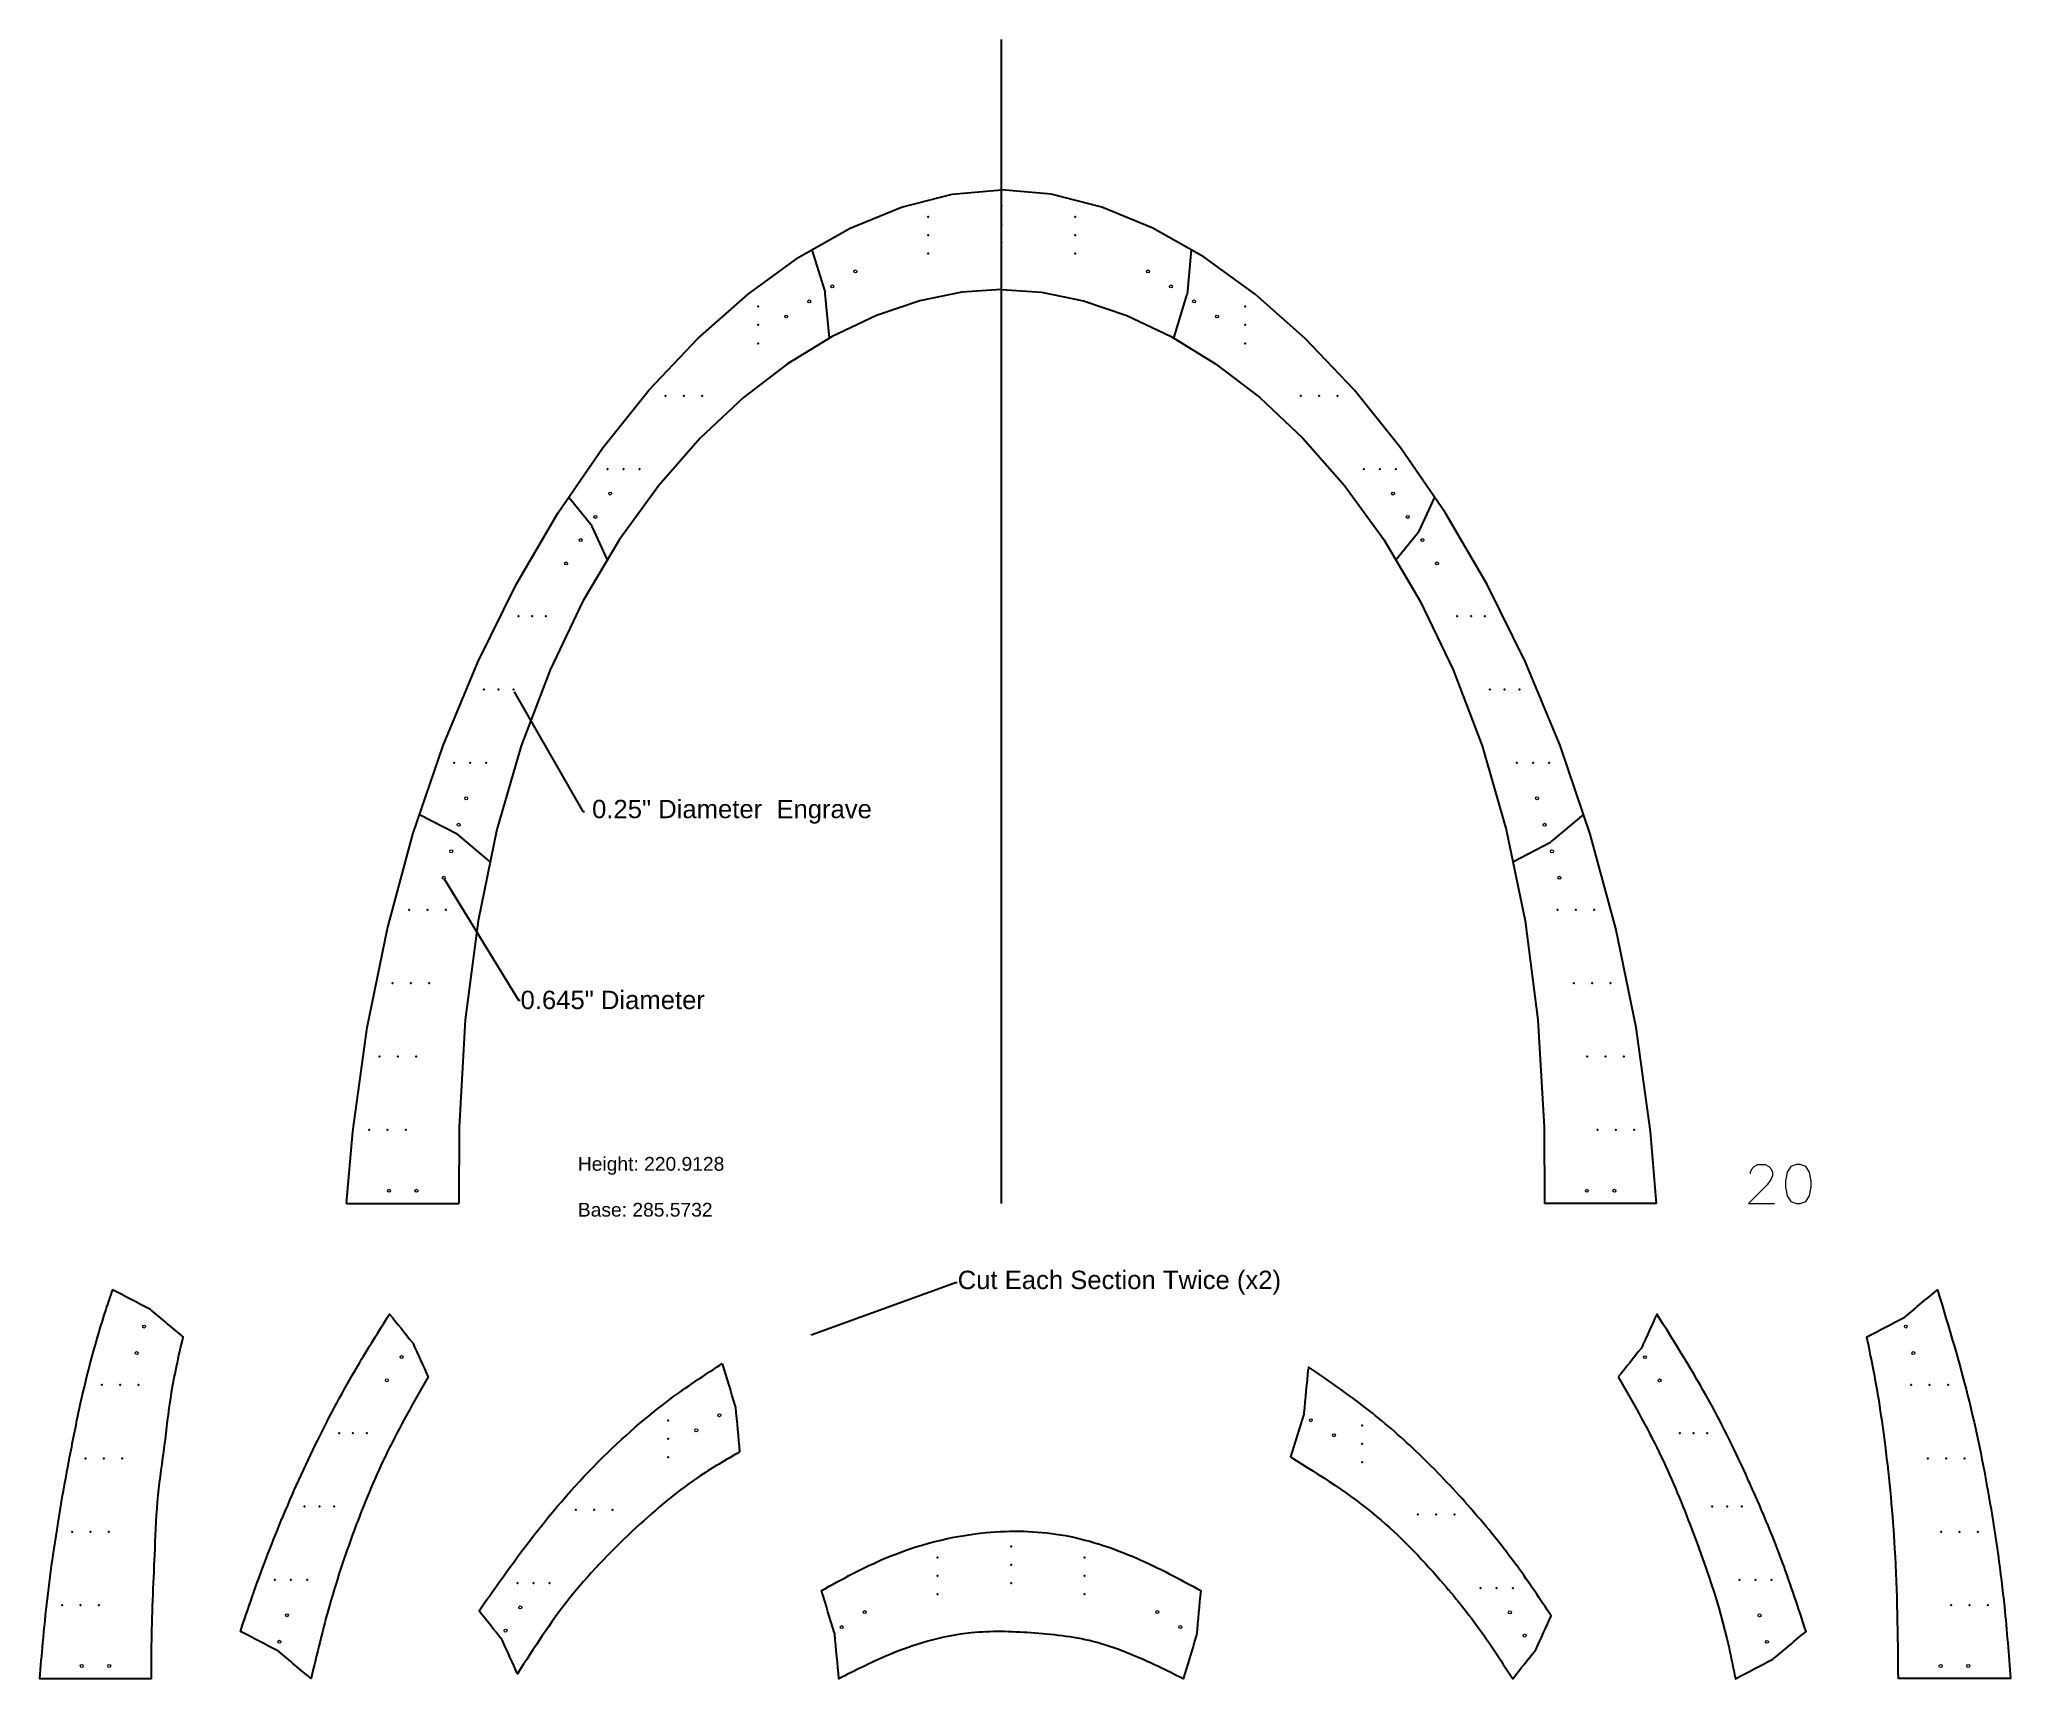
# Model space of a CAD drawing. Header units: inches. Extents: x 11 to 440, y 6 to 363.
import ezdxf
from ezdxf import colors
from ezdxf.entities.mleader import LeaderData, LeaderLine
from ezdxf.math import Vec2, Vec3

# ---------------------------------------------------------------- set-up
doc = ezdxf.new("R2010")
doc.units = ezdxf.units.IN
doc.header["$MEASUREMENT"] = 0
doc.layers.add('Annotation', color=7, linetype='Continuous', lineweight=9)
doc.layers.add('Drilling', color=3, linetype='Continuous', lineweight=13)
doc.layers.add('Engrave', color=4, linetype='Continuous')
doc.styles.get("Standard").update_dxf_attribs({"font": 'Arial.ttf'})

# ---------------------------------------------------------------- blocks, each defined once
blk = doc.blocks.new('*U283')
at = {"layer": 'Engrave'}
blk.add_point((0, 0), dxfattribs=at)
blk = doc.blocks.new('*U285')
at = {"layer": 'Engrave', "color": 0, "linetype": 'ByBlock', "lineweight": -2, "transparency": 16777216}
for p in [(0, 0), (4, 0), (8, 0)]:
    blk.add_blockref('*U283', p, dxfattribs=at)
blk = doc.blocks.new('*U286')
at = {"layer": 'Engrave'}
blk.add_point((0, 0), dxfattribs=at)
blk = doc.blocks.new('*U287')
at = {"layer": 'Engrave', "color": 0, "linetype": 'ByBlock', "lineweight": -2, "transparency": 16777216}
for p in [(0, 0), (4, 0), (8, 0)]:
    blk.add_blockref('*U286', p, dxfattribs=at)
blk = doc.blocks.new('*U288')
at = {"layer": 'Engrave'}
blk.add_point((0, 0), dxfattribs=at)
blk = doc.blocks.new('*U289')
at = {"layer": 'Engrave', "color": 0, "linetype": 'ByBlock', "lineweight": -2, "transparency": 16777216}
for p in [(0, 0), (4, 0), (8, 0)]:
    blk.add_blockref('*U288', p, dxfattribs=at)
blk = doc.blocks.new('*U290')
at = {"layer": 'Engrave'}
blk.add_point((0, 0), dxfattribs=at)
blk = doc.blocks.new('*U291')
at = {"layer": 'Engrave', "color": 0, "linetype": 'ByBlock', "lineweight": -2, "transparency": 16777216}
for p in [(0, 0), (4, 0), (8, 0)]:
    blk.add_blockref('*U290', p, dxfattribs=at)
blk = doc.blocks.new('*U292')
at = {"layer": 'Engrave'}
blk.add_point((0, 0), dxfattribs=at)
blk = doc.blocks.new('*U293')
at = {"layer": 'Engrave', "color": 0, "linetype": 'ByBlock', "lineweight": -2, "transparency": 16777216}
for p in [(0, 0), (4, 0), (8, 0)]:
    blk.add_blockref('*U292', p, dxfattribs=at)
blk = doc.blocks.new('*U294')
at = {"layer": 'Engrave'}
blk.add_point((0, 0), dxfattribs=at)
blk = doc.blocks.new('*U295')
at = {"layer": 'Engrave', "color": 0, "linetype": 'ByBlock', "lineweight": -2, "transparency": 16777216}
for p in [(0, 0), (3.5, 0), (7, 0)]:
    blk.add_blockref('*U294', p, dxfattribs=at)
blk = doc.blocks.new('*U296')
at = {"layer": 'Engrave'}
blk.add_point((0, 0), dxfattribs=at)
blk = doc.blocks.new('*U297')
at = {"layer": 'Engrave', "color": 0, "linetype": 'ByBlock', "lineweight": -2, "transparency": 16777216}
for p in [(0, 0), (3.25, 0), (6.5, 0)]:
    blk.add_blockref('*U296', p, dxfattribs=at)
blk = doc.blocks.new('*U298')
at = {"layer": 'Engrave'}
blk.add_point((0, 0), dxfattribs=at)
blk = doc.blocks.new('*U299')
at = {"layer": 'Engrave', "color": 0, "linetype": 'ByBlock', "lineweight": -2, "transparency": 16777216}
for p in [(0, 0), (3, 0), (6, 0)]:
    blk.add_blockref('*U298', p, dxfattribs=at)
blk = doc.blocks.new('*U300')
at = {"layer": 'Engrave'}
blk.add_point((0, 0), dxfattribs=at)
blk = doc.blocks.new('*U301')
at = {"layer": 'Engrave', "color": 0, "linetype": 'ByBlock', "lineweight": -2, "transparency": 16777216}
for p in [(0, 0), (3.5, 0), (7, 0)]:
    blk.add_blockref('*U300', p, dxfattribs=at)
blk = doc.blocks.new('*U302')
at = {"layer": 'Engrave'}
blk.add_point((0, 0), dxfattribs=at)
blk = doc.blocks.new('*U303')
at = {"layer": 'Engrave', "color": 0, "linetype": 'ByBlock', "lineweight": -2, "transparency": 16777216}
for p in [(0, 0), (4, 0), (8, 0)]:
    blk.add_blockref('*U302', p, dxfattribs=at)
blk = doc.blocks.new('*U304')
at = {"layer": 'Engrave'}
blk.add_point((0, 0), dxfattribs=at)
blk = doc.blocks.new('*U305')
at = {"layer": 'Engrave', "color": 0, "linetype": 'ByBlock', "lineweight": -2, "transparency": 16777216}
for p in [(0, 0), (4, 0), (8, 0)]:
    blk.add_blockref('*U304', p, dxfattribs=at)
blk = doc.blocks.new('*U306')
at = {"layer": 'Engrave'}
blk.add_point((0, 0), dxfattribs=at)
blk = doc.blocks.new('*U307')
at = {"layer": 'Engrave', "color": 0, "linetype": 'ByBlock', "lineweight": -2, "transparency": 16777216}
for p in [(0, 0), (4, 0), (8, 0)]:
    blk.add_blockref('*U306', p, dxfattribs=at)
blk = doc.blocks.new('*U308')
at = {"layer": 'Engrave'}
blk.add_point((0, 0), dxfattribs=at)
blk = doc.blocks.new('*U309')
at = {"layer": 'Engrave', "color": 0, "linetype": 'ByBlock', "lineweight": -2, "transparency": 16777216}
for p in [(0, 0), (4, 0), (8, 0)]:
    blk.add_blockref('*U308', p, dxfattribs=at)
blk = doc.blocks.new('*U310')
at = {"layer": 'Engrave'}
blk.add_point((0, 0), dxfattribs=at)
blk = doc.blocks.new('*U311')
at = {"layer": 'Engrave', "color": 0, "linetype": 'ByBlock', "lineweight": -2, "transparency": 16777216}
for p in [(0, 0), (4, 0), (8, 0)]:
    blk.add_blockref('*U310', p, dxfattribs=at)
blk = doc.blocks.new('*U312')
at = {"layer": 'Engrave'}
blk.add_point((0, 0), dxfattribs=at)
blk = doc.blocks.new('*U313')
at = {"layer": 'Engrave', "color": 0, "linetype": 'ByBlock', "lineweight": -2, "transparency": 16777216}
for p in [(0, 0), (4, 0), (8, 0)]:
    blk.add_blockref('*U312', p, dxfattribs=at)
blk = doc.blocks.new('*U314')
at = {"layer": 'Engrave'}
blk.add_point((0, 0), dxfattribs=at)
blk = doc.blocks.new('*U315')
at = {"layer": 'Engrave', "color": 0, "linetype": 'ByBlock', "lineweight": -2, "transparency": 16777216}
for p in [(0, 0), (4, 0), (8, 0)]:
    blk.add_blockref('*U314', p, dxfattribs=at)
blk = doc.blocks.new('*U316')
at = {"layer": 'Engrave'}
blk.add_point((0, 0), dxfattribs=at)
blk = doc.blocks.new('*U317')
at = {"layer": 'Engrave', "color": 0, "linetype": 'ByBlock', "lineweight": -2, "transparency": 16777216}
for p in [(0, 0), (4, 0), (8, 0)]:
    blk.add_blockref('*U316', p, dxfattribs=at)
blk = doc.blocks.new('*U318')
at = {"layer": 'Engrave'}
blk.add_point((0, 0), dxfattribs=at)
blk = doc.blocks.new('*U319')
at = {"layer": 'Engrave', "color": 0, "linetype": 'ByBlock', "lineweight": -2, "transparency": 16777216}
for p in [(0, 0), (3.5, 0), (7, 0)]:
    blk.add_blockref('*U318', p, dxfattribs=at)
blk = doc.blocks.new('*U320')
at = {"layer": 'Engrave'}
blk.add_point((0, 0), dxfattribs=at)
blk = doc.blocks.new('*U321')
at = {"layer": 'Engrave', "color": 0, "linetype": 'ByBlock', "lineweight": -2, "transparency": 16777216}
for p in [(0, 0), (3.25, 0), (6.5, 0)]:
    blk.add_blockref('*U320', p, dxfattribs=at)
blk = doc.blocks.new('*U322')
at = {"layer": 'Engrave'}
blk.add_point((0, 0), dxfattribs=at)
blk = doc.blocks.new('*U323')
at = {"layer": 'Engrave', "color": 0, "linetype": 'ByBlock', "lineweight": -2, "transparency": 16777216}
for p in [(0, 0), (3, 0), (6, 0)]:
    blk.add_blockref('*U322', p, dxfattribs=at)
blk = doc.blocks.new('*U324')
at = {"layer": 'Engrave'}
blk.add_point((0, 0), dxfattribs=at)
blk = doc.blocks.new('*U325')
at = {"layer": 'Engrave', "color": 0, "linetype": 'ByBlock', "lineweight": -2, "transparency": 16777216}
for p in [(0, 0), (3.5, 0), (7, 0)]:
    blk.add_blockref('*U324', p, dxfattribs=at)
blk = doc.blocks.new('*U326')
at = {"layer": 'Engrave'}
blk.add_point((0, 0), dxfattribs=at)
blk = doc.blocks.new('*U327')
at = {"layer": 'Engrave', "color": 0, "linetype": 'ByBlock', "lineweight": -2, "transparency": 16777216}
for p in [(0, 0), (4, 0), (8, 0)]:
    blk.add_blockref('*U326', p, dxfattribs=at)
blk = doc.blocks.new('*U328')
at = {"layer": 'Engrave'}
blk.add_point((0, 0), dxfattribs=at)
blk = doc.blocks.new('*U329')
at = {"layer": 'Engrave', "color": 0, "linetype": 'ByBlock', "lineweight": -2, "transparency": 16777216}
for p in [(0, 0), (4, 0), (8, 0)]:
    blk.add_blockref('*U328', p, dxfattribs=at)
blk = doc.blocks.new('*U330')
at = {"layer": 'Engrave'}
blk.add_point((0, 0), dxfattribs=at)
blk = doc.blocks.new('*U331')
at = {"layer": 'Engrave', "color": 0, "linetype": 'ByBlock', "lineweight": -2, "transparency": 16777216}
for p in [(0, 0), (4, 0), (8, 0)]:
    blk.add_blockref('*U330', p, dxfattribs=at)
blk = doc.blocks.new('*U332')
at = {"layer": 'Engrave'}
blk.add_point((0, 0), dxfattribs=at)
blk = doc.blocks.new('*U333')
at = {"layer": 'Engrave', "color": 0, "linetype": 'ByBlock', "lineweight": -2, "transparency": 16777216}
for p in [(0, 0), (4, 0), (8, 0)]:
    blk.add_blockref('*U332', p, dxfattribs=at)
blk = doc.blocks.new('*U334')
at = {"layer": 'Engrave'}
blk.add_point((0, 0), dxfattribs=at)
blk = doc.blocks.new('*U335')
at = {"layer": 'Engrave', "color": 0, "linetype": 'ByBlock', "lineweight": -2, "transparency": 16777216}
for p in [(0, 0), (4, 0), (8, 0)]:
    blk.add_blockref('*U334', p, dxfattribs=at)
blk = doc.blocks.new('*U336')
at = {"layer": 'Engrave'}
blk.add_point((0, 0), dxfattribs=at)
blk = doc.blocks.new('*U337')
at = {"layer": 'Engrave', "color": 0, "linetype": 'ByBlock', "lineweight": -2, "transparency": 16777216}
for p in [(0, 0), (4, 0), (8, 0)]:
    blk.add_blockref('*U336', p, dxfattribs=at)
blk = doc.blocks.new('*U338')
at = {"layer": 'Engrave'}
blk.add_point((0, 0), dxfattribs=at)
blk = doc.blocks.new('*U339')
at = {"layer": 'Engrave', "color": 0, "linetype": 'ByBlock', "lineweight": -2, "transparency": 16777216}
for p in [(0, 0), (3.5, 0), (7, 0)]:
    blk.add_blockref('*U338', p, dxfattribs=at)
blk = doc.blocks.new('*U340')
at = {"layer": 'Engrave'}
blk.add_point((0, 0), dxfattribs=at)
blk = doc.blocks.new('*U341')
at = {"layer": 'Engrave', "color": 0, "linetype": 'ByBlock', "lineweight": -2, "transparency": 16777216}
for p in [(0, 0), (3.25, 0), (6.5, 0)]:
    blk.add_blockref('*U340', p, dxfattribs=at)
blk = doc.blocks.new('*U342')
at = {"layer": 'Engrave'}
blk.add_point((0, 0), dxfattribs=at)
blk = doc.blocks.new('*U343')
at = {"layer": 'Engrave', "color": 0, "linetype": 'ByBlock', "lineweight": -2, "transparency": 16777216}
for p in [(0, 0), (3, 0), (6, 0)]:
    blk.add_blockref('*U342', p, dxfattribs=at)
blk = doc.blocks.new('*U344')
at = {"layer": 'Engrave'}
blk.add_point((0, 0), dxfattribs=at)
blk = doc.blocks.new('*U345')
at = {"layer": 'Engrave', "color": 0, "linetype": 'ByBlock', "lineweight": -2, "transparency": 16777216}
for p in [(0, 0), (3.5, 0), (7, 0)]:
    blk.add_blockref('*U344', p, dxfattribs=at)
blk = doc.blocks.new('*U346')
at = {"layer": 'Engrave'}
blk.add_point((0, 0), dxfattribs=at)
blk = doc.blocks.new('*U347')
at = {"layer": 'Engrave', "color": 0, "linetype": 'ByBlock', "lineweight": -2, "transparency": 16777216}
for p in [(0, 0), (4, 0), (8, 0)]:
    blk.add_blockref('*U346', p, dxfattribs=at)
blk = doc.blocks.new('*U348')
at = {"layer": 'Engrave'}
blk.add_point((0, 0), dxfattribs=at)
blk = doc.blocks.new('*U349')
at = {"layer": 'Engrave', "color": 0, "linetype": 'ByBlock', "lineweight": -2, "transparency": 16777216}
for p in [(0, 0), (4, 0), (8, 0)]:
    blk.add_blockref('*U348', p, dxfattribs=at)
blk = doc.blocks.new('*U350')
at = {"layer": 'Engrave'}
blk.add_point((0, 0), dxfattribs=at)
blk = doc.blocks.new('*U351')
at = {"layer": 'Engrave', "color": 0, "linetype": 'ByBlock', "lineweight": -2, "transparency": 16777216}
for p in [(0, 0), (4, 0), (8, 0)]:
    blk.add_blockref('*U350', p, dxfattribs=at)
blk = doc.blocks.new('*U352')
at = {"layer": 'Engrave'}
blk.add_point((0, 0), dxfattribs=at)
blk = doc.blocks.new('*U353')
at = {"layer": 'Engrave', "color": 0, "linetype": 'ByBlock', "lineweight": -2, "transparency": 16777216}
for p in [(0, 0), (4, 0), (8, 0)]:
    blk.add_blockref('*U352', p, dxfattribs=at)
blk = doc.blocks.new('*U354')
at = {"layer": 'Engrave'}
blk.add_point((0, 0), dxfattribs=at)
blk = doc.blocks.new('*U355')
at = {"layer": 'Engrave', "color": 0, "linetype": 'ByBlock', "lineweight": -2, "transparency": 16777216}
for p in [(0, 0), (4, 0), (8, 0)]:
    blk.add_blockref('*U354', p, dxfattribs=at)
blk = doc.blocks.new('*U356')
at = {"layer": 'Engrave'}
blk.add_point((0, 0), dxfattribs=at)
blk = doc.blocks.new('*U357')
at = {"layer": 'Engrave', "color": 0, "linetype": 'ByBlock', "lineweight": -2, "transparency": 16777216}
for p in [(0, 0), (3.5, 0), (7, 0)]:
    blk.add_blockref('*U356', p, dxfattribs=at)
blk = doc.blocks.new('*U358')
at = {"layer": 'Engrave'}
blk.add_point((0, 0), dxfattribs=at)
blk = doc.blocks.new('*U359')
at = {"layer": 'Engrave', "color": 0, "linetype": 'ByBlock', "lineweight": -2, "transparency": 16777216}
for p in [(0, 0), (4, 0), (8, 0)]:
    blk.add_blockref('*U358', p, dxfattribs=at)
blk = doc.blocks.new('*U360')
at = {"layer": 'Engrave'}
blk.add_point((0, 0), dxfattribs=at)
blk = doc.blocks.new('*U361')
at = {"layer": 'Engrave', "color": 0, "linetype": 'ByBlock', "lineweight": -2, "transparency": 16777216}
for p in [(0, 0), (4, 0), (8, 0)]:
    blk.add_blockref('*U360', p, dxfattribs=at)
blk = doc.blocks.new('*U362')
at = {"layer": 'Engrave'}
blk.add_point((0, 0), dxfattribs=at)
blk = doc.blocks.new('*U363')
at = {"layer": 'Engrave', "color": 0, "linetype": 'ByBlock', "lineweight": -2, "transparency": 16777216}
for p in [(0, 0), (3.5, 0), (7, 0)]:
    blk.add_blockref('*U362', p, dxfattribs=at)
blk = doc.blocks.new('*U364')
at = {"layer": 'Engrave'}
blk.add_point((0, 0), dxfattribs=at)
blk = doc.blocks.new('*U365')
at = {"layer": 'Engrave', "color": 0, "linetype": 'ByBlock', "lineweight": -2, "transparency": 16777216}
for p in [(0, 0), (3.25, 0), (6.5, 0)]:
    blk.add_blockref('*U364', p, dxfattribs=at)
blk = doc.blocks.new('*U366')
at = {"layer": 'Engrave'}
blk.add_point((0, 0), dxfattribs=at)
blk = doc.blocks.new('*U367')
at = {"layer": 'Engrave', "color": 0, "linetype": 'ByBlock', "lineweight": -2, "transparency": 16777216}
for p in [(0, 0), (3, 0), (6, 0)]:
    blk.add_blockref('*U366', p, dxfattribs=at)
blk = doc.blocks.new('*U368')
at = {"layer": 'Engrave'}
blk.add_point((0, 0), dxfattribs=at)
blk = doc.blocks.new('*U369')
at = {"layer": 'Engrave', "color": 0, "linetype": 'ByBlock', "lineweight": -2, "transparency": 16777216}
for p in [(0, 0), (4, 0), (8, 0)]:
    blk.add_blockref('*U368', p, dxfattribs=at)
blk = doc.blocks.new('*U370')
at = {"layer": 'Engrave'}
blk.add_point((0, 0), dxfattribs=at)
blk = doc.blocks.new('*U371')
at = {"layer": 'Engrave', "color": 0, "linetype": 'ByBlock', "lineweight": -2, "transparency": 16777216}
for p in [(0, 0), (4, 0), (8, 0)]:
    blk.add_blockref('*U370', p, dxfattribs=at)
blk = doc.blocks.new('*U372')
at = {"layer": 'Engrave'}
blk.add_point((0, 0), dxfattribs=at)
blk = doc.blocks.new('*U373')
at = {"layer": 'Engrave', "color": 0, "linetype": 'ByBlock', "lineweight": -2, "transparency": 16777216}
for p in [(0, 0), (4, 0), (8, 0)]:
    blk.add_blockref('*U372', p, dxfattribs=at)
blk = doc.blocks.new('*U374')
at = {"layer": 'Engrave'}
blk.add_point((0, 0), dxfattribs=at)
blk = doc.blocks.new('*U375')
at = {"layer": 'Engrave', "color": 0, "linetype": 'ByBlock', "lineweight": -2, "transparency": 16777216}
for p in [(0, 0), (4, 0), (8, 0)]:
    blk.add_blockref('*U374', p, dxfattribs=at)

msp = doc.modelspace()

# ---------------------------------------------------------------- linework, layer by layer
for p, q in [((220.4316604433286, 109.7885508678486), (220.4316604433286, 363.475193412501)), ((179.0933252525926, 317.6103959112172), (181.961020858015, 308.2925931236736)), ((261.7699956340646, 317.6103959112172), (260.8536321565573, 307.9044490305668)), ((182.9171976242985, 298.3864913240483), (182.0008341467912, 308.0924382046988)), ((257.9461232623587, 298.3864913240484), (260.813818867781, 307.704294111592)), ((126.0971970166522, 263.7284041651305), (131.0748141806387, 257.5046605148304)), ((314.766123870005, 263.7284041651305), (311.4805185765083, 256.4677943070531)), ((134.4905250762006, 250.0317376105174), (131.2049197827039, 257.2923474685949)), ((306.3727958104566, 250.0317376105174), (311.3504129744431, 256.2554812608176)), ((93.5668908597911, 194.5568798081547), (101.7323193375453, 190.2965774847483)), ((347.296430026867, 194.5568798081551), (340.2356497113681, 188.6433546793996)), ((108.9726023566539, 184.263112483992), (101.9118220411558, 190.176637612747)), ((331.8907185300034, 184.2631124839919), (340.0561470077575, 188.5234148073983)), ((77.64503965907556, 109.7885508678486), (102.0805412107354, 109.7885508678486)), ((363.2182812275817, 109.7885508678486), (338.7827796759218, 109.7885508678486))]:
    msp.add_line(p, q)
for points in [[(77.64503965907556, 109.7885508678486), (78.97468345092352, 125.4416877921057), (82.12908508514352, 148.1004017212157), (86.53914140718484, 169.7218499696556), (92.09825947952982, 190.2474471141785), (98.69984636464847, 209.6186077316216), (106.2373091249995, 227.7767463986505), (114.6040548230596, 244.6632776919298), (123.6934905213068, 260.2196161883858), (133.3990232822068, 274.3871764646897), (143.6140601682307, 287.1073730974948), (154.2320082418353, 298.3216206636478), (165.1462745655056, 307.9713337398116), (176.2502662017075, 315.9979269027397), (187.4373902129116, 322.3428147292676), (198.6010536615925, 326.9474117959778), (209.6346636102128, 329.7531326797076), (220.431627121244, 330.7013919572945), (220.4316604433286, 330.7013890305818)], [(363.2182812275817, 109.7885508678486), (361.8886374357337, 125.4416877921057), (358.7342358015137, 148.1004017212157), (354.3241794794724, 169.7218499696556), (348.7650614071274, 190.2474471141785), (342.1634745220088, 209.6186077316216), (334.6260117616578, 227.7767463986505), (326.2592660635976, 244.6632776919298), (317.1698303653504, 260.2196161883858), (307.4642976044504, 274.3871764646897), (297.2492607184265, 287.1073730974948), (286.6313126448219, 298.3216206636478), (275.7170463211517, 307.9713337398116), (264.6130546849497, 315.9979269027397), (253.4259306737456, 322.3428147292676), (242.2622672250648, 326.9474117959778), (231.2286572764444, 329.7531326797076), (220.4316937654132, 330.7013919572945), (220.4316604433286, 330.7013890305818)], [(220.4316604433286, 308.9945852172253), (211.7529793200731, 308.3774329316514), (202.6138116058298, 306.4910701626816), (193.1447029838803, 303.2897055015227), (183.4849353088714, 298.7340375814308), (173.7727069377186, 292.7886006077028), (164.1447313062483, 285.4201117118315), (154.7364079064498, 276.5963192602918), (145.6822362832124, 266.285288657646), (137.1162953332384, 254.4550389312861), (129.1726847400807, 241.0734480879109), (121.9858653042259, 226.1083486143601), (115.6908644579692, 209.5277351267056), (110.4233409591805, 191.3000103443683), (106.3195275173387, 171.3942078945065), (103.5160873498705, 149.7801505385205), (102.1481219382388, 126.3976678828985), (102.080458431951, 109.7682065689857)], [(220.4316604433286, 308.9945852172253), (229.1103415665841, 308.3774329316514), (238.2495092808274, 306.4910701626816), (247.7186179027769, 303.2897055015227), (257.3783855777858, 298.7340375814308), (267.0906139489387, 292.7886006077028), (276.7185895804089, 285.4201117118315), (286.1269129802074, 276.5963192602918), (295.1810846034448, 266.285288657646), (303.7470255534188, 254.4550389312861), (311.6906361465765, 241.0734480879109), (318.8774555824314, 226.1083486143601), (325.1724564286881, 209.5277351267056), (330.4399799274768, 191.3000103443683), (334.5437933693186, 171.3942078945065), (337.3472335367867, 149.7801505385205), (338.7151989484184, 126.3976678828985), (338.7828624547062, 109.7682065689857)]]:
    msp.add_lwpolyline(points)
for points in [[(182.0008341467912, 308.0924382046988), (181.9944401278574, 308.1601624316538), (181.9810304944169, 308.2275772114226), (181.961020858015, 308.2925931236736)], [(260.813818867781, 307.704294111592), (260.833828504183, 307.769310023843), (260.8472381376234, 307.8367248036118), (260.8536321565573, 307.9044490305668)], [(131.2049197827039, 257.2923474685949), (131.1706999166088, 257.3679673544057), (131.1266564981449, 257.4398396811331), (131.0748141806387, 257.5046605148304)], [(311.3504129744431, 256.2554812608176), (311.4022552919494, 256.3203020945149), (311.4462987104132, 256.3921744212423), (311.4805185765083, 256.4677943070531)], [(101.9118220411558, 190.176637612747), (101.8566529710613, 190.2228426591805), (101.7961195233481, 190.263289815822), (101.7323193375453, 190.2965774847483)], [(340.0561470077575, 188.5234148073983), (340.1199471935604, 188.5567024763246), (340.1804806412736, 188.5971496329661), (340.2356497113681, 188.6433546793996)]]:
    msp.add_open_spline(points, degree=3)
for points, knots in [([(35.12976884797922, 6.187169435308391), (35.12668954791548, 8.959186855431682), (35.1161964753212, 18.40515815501557), (35.80819993405453, 31.73377226762294), (36.30741089885373, 45.95233605938336), (38.07211164908608, 56.99244490744084), (39.23887388438038, 68.59099037867631), (41.03828820419744, 76.40865743735324), (42.02191277268207, 80.68207535031465), (39.66831933418166, 82.65325039323298), (37.31472589568216, 84.62442543615128), (34.96113245718266, 86.59560047906959), (34.90596338708906, 86.64180552550314), (34.84542993937589, 86.68225268214465), (34.78162975357304, 86.71554035107098), (32.05982026098832, 88.13564112553973), (29.33801076840359, 89.55574190000854), (26.61620127581887, 90.97584267447735), (26.12020948348095, 89.54153866170756), (23.30755912026666, 81.4079449918346), (20.18081015864186, 69.4991520270392), (16.61324613756256, 51.60043608954879), (13.54743239649974, 34.26751903210902), (11.64371641165349, 17.83417033969401), (10.90743152342725, 8.817069954233972), (10.69435007510378, 6.207513734171243), (18.8395172589901, 6.207513734171272), (26.98468444287687, 6.207513734171272), (35.12985162676364, 6.207513734171272)], [0, 0, 0, 0, 8.314799485570962, 28.33364492312775, 40.04487697304337, 50.94243119590037, 61.83998541875731, 74.97952541969677, 74.97952541969677, 74.97952541969677, 75.97952541969677, 75.97952541969677, 75.97952541969677, 76.19541148571119, 76.19541148571119, 76.19541148571119, 77.19541148571119, 77.19541148571119, 77.19541148571119, 81.74822251572289, 103.0133096747618, 114.0466185746741, 136.5074388326376, 155.7941219274162, 163.6488760321407, 163.6488760321407, 163.6488760321407, 164.6488760321407, 164.6488760321407, 164.6488760321407, 164.6488760321407]), ([(415.92265293881, 6.187168769871363), (415.8165571654097, 15.63412592158113), (415.6258461663517, 32.61537388933158), (413.4895531917025, 55.32987748881794), (411.1417404029851, 70.70374014395469), (409.4838529686583, 78.53943050838089), (409.0305090141076, 80.68207468487753), (411.7523185066923, 82.1021754593464), (414.474127999277, 83.5222762338152), (417.1959374918617, 84.94237700828401), (417.2597376776646, 84.97566467721029), (417.3202711253778, 85.0161118338518), (417.3754401954723, 85.0623168802853), (419.7290336339727, 87.03349192320383), (422.0826270724722, 89.0046669661223), (424.4362205109717, 90.97584200904078), (426.9274358223781, 82.73519001278274), (431.54853127302, 67.44914096038673), (436.1103516936066, 44.2839008083759), (438.990507792965, 24.25810487045757), (439.9623950532111, 11.43008274159318), (440.3580717116854, 6.207513068734215), (432.2129045277991, 6.207513068734244), (424.0677373439123, 6.207513068734244), (415.9225701600255, 6.207513068734244)], [0, 0, 0, 0, 28.33067542698387, 50.92541617301579, 68.38141958553896, 74.95118958600865, 74.95118958600865, 74.95118958600865, 75.95118958600865, 75.95118958600865, 75.95118958600865, 76.16707565202307, 76.16707565202307, 76.16707565202307, 77.16707565202307, 77.16707565202307, 77.16707565202307, 102.9773055899323, 125.0439233897571, 147.9211515127446, 163.6306597221935, 163.6306597221935, 163.6306597221935, 164.6306597221935, 164.6306597221935, 164.6306597221935, 164.6306597221935]), ([(92.00084229990148, 79.44905571444772), (90.3416365785722, 81.52363693121444), (88.68243085724339, 83.59821814798116), (87.02322513591457, 85.67279936474787), (84.66921481942677, 81.93310493747643), (79.04365602674193, 72.99607066879258), (71.04354514821966, 58.00669343954385), (63.4037548305671, 41.1675217245503), (58.07279891620487, 27.14525332429501), (55.33835170916404, 19.01498155808821), (54.49291897905437, 16.50127500777211), (57.21472847163864, 15.08117423330319), (59.93653796422336, 13.66107345883438), (62.65834745680809, 12.24097268436557), (62.72214764261093, 12.2076850154393), (62.7826810903241, 12.16723785879779), (62.83785016041861, 12.12103281236429), (65.1914435989172, 10.14985776944593), (67.5450370374167, 8.178682726527626), (69.8986304759162, 6.207507683609322), (71.18292463373359, 11.61250157058612), (73.8810284911749, 22.96755973007038), (79.42475701762282, 39.46542401319346), (86.40662695416609, 56.16141042197452), (92.32804324643644, 66.55500880436253), (95.41655319546294, 71.9761328101348), (94.32135143096389, 74.39633609616064), (93.22614966646483, 76.81653938218648), (92.13094790196578, 79.23674266821232), (92.09672803587159, 79.31236255402305), (92.05268461740775, 79.38423488075043), (92.00084229990148, 79.44905571444772)], [0, 0, 0, 0, 1, 1, 1, 14.2542824879049, 32.67477426428358, 51.91712819588109, 69.6942134132726, 77.65038837765388, 77.65038837765388, 77.65038837765388, 78.65038837765388, 78.65038837765388, 78.65038837765388, 78.86627444366832, 78.86627444366832, 78.86627444366832, 79.86627444366832, 79.86627444366832, 79.86627444366832, 96.52551211613476, 114.8647622531218, 132.0176882742844, 150.7182650856719, 150.7182650856719, 150.7182650856719, 151.7182650856719, 151.7182650856719, 151.7182650856719, 151.9672717066492, 151.9672717066492, 151.9672717066492, 151.9672717066492]), ([(354.8646048545813, 71.95578851127189), (356.5238105759101, 74.03036972803861), (358.183016297239, 76.10495094480532), (359.8422220185682, 78.17953216157204), (359.8940643360745, 78.24435299526934), (359.9381077545384, 78.31622532199671), (359.9723276206335, 78.3918452078075), (361.0675293851316, 80.81204849383329), (362.1627311496306, 83.23225177985913), (363.2579329141302, 85.65245506588494), (367.2189743381666, 79.37020992803343), (374.5332716784399, 67.76967259866294), (383.3800625188289, 49.52009013455915), (390.4551518584879, 32.79973207959418), (394.1399573454657, 21.52453509976148), (395.7882390709913, 16.48093070890884), (393.4346456324931, 14.50975566599109), (391.0810521939936, 12.53858062307262), (388.7274587554932, 10.56740558015409), (388.6722896853987, 10.52120053372059), (388.6117562376855, 10.48075337707908), (388.5479560518827, 10.44746570815281), (385.826146559298, 9.027364933683998), (383.1043370667132, 7.607264159215191), (380.3825275741294, 6.187163384746242), (379.9208658152295, 8.538009243521742), (377.6715652272785, 19.99176054598016), (371.9944263309374, 36.50465916739989), (363.89291397898, 56.14528397362446), (357.9594162666642, 66.53611034122835), (354.8646048545813, 71.95578851127189)], [0, 0, 0, 0, 1, 1, 1, 1.249006620977304, 1.249006620977304, 1.249006620977304, 2.249006620977304, 2.249006620977304, 2.249006620977304, 24.51043885076317, 43.35605830715232, 63.01645872816436, 78.9288086569273, 78.9288086569273, 78.9288086569273, 79.9288086569273, 79.9288086569273, 79.9288086569273, 80.14469472294172, 80.14469472294172, 80.14469472294172, 81.14469472294172, 81.14469472294172, 81.14469472294172, 88.32957982920622, 116.1507700199417, 133.3036960411048, 152.0042728524922, 152.0042728524922, 152.0042728524922, 152.0042728524922]), ([(159.5042175223614, 74.85177343255839), (156.6821221300631, 73.01133797885095), (147.8848818631216, 67.2741992108821), (133.7123491274513, 55.46726199002458), (119.1091168059277, 38.89263139054285), (110.5473313822811, 26.71492658758437), (106.50808928642, 20.96978168647178), (108.1672950077484, 18.89520046970503), (109.8265007290772, 16.82061925293831), (111.485706450406, 14.7460380361716), (111.5375487679128, 14.6812172024743), (111.5815921863766, 14.60934487574693), (111.6158120524717, 14.53372498993613), (112.7110138169699, 12.11352170391035), (113.8062155814689, 9.693318417884512), (114.901417345968, 7.273115131858674), (118.4611212784332, 12.82433413289681), (125.6557130426252, 24.04401848412965), (139.264757730695, 38.08785347262453), (151.7851768451931, 48.91800191663964), (160.2337453399653, 53.82913397648633), (163.3280898940673, 55.6278688453894), (163.0226354015642, 58.86318447227299), (162.7171809090617, 62.09850009915647), (162.4117264165591, 65.33381572603994), (162.4053323976252, 65.40153995299497), (162.3919227641848, 65.46895473276376), (162.3719131277828, 65.53397064501476), (161.4160145926428, 68.63990490752934), (160.4601160575019, 71.74583917004387), (159.5042175223609, 74.85177343255839)], [0, 0, 0, 0, 10.10575008231754, 31.50237649458141, 55.08516535351251, 76.14778136242434, 76.14778136242434, 76.14778136242434, 77.14778136242434, 77.14778136242434, 77.14778136242434, 77.39678798340164, 77.39678798340164, 77.39678798340164, 78.39678798340164, 78.39678798340164, 78.39678798340164, 98.13082764543431, 118.2816665913813, 136.8339611691272, 147.5558122401454, 147.5558122401454, 147.5558122401454, 148.5558122401454, 148.5558122401454, 148.5558122401454, 148.759888425804, 148.759888425804, 148.759888425804, 149.759888425804, 149.759888425804, 149.759888425804, 149.759888425804]), ([(287.2361584025386, 73.76582781985834), (286.9307039100361, 70.5305121929749), (286.6252494175335, 67.29519656609145), (286.3197949250309, 64.059880939208), (286.3134009060971, 63.99215671225303), (286.2999912726566, 63.92474193248424), (286.2799816362547, 63.85972602023324), (285.3240831011146, 60.75379175771866), (284.3681845659737, 57.64785749520414), (283.4122860308328, 54.54192323268961), (289.8819465534505, 50.48552186759889), (301.9488781356397, 42.91969711198335), (315.0773022146429, 29.14311292932142), (324.7890266270613, 17.12874421795328), (329.5922135184676, 9.674143446855695), (331.8389585789307, 6.187169519158914), (333.4981643002586, 8.261750735925347), (335.1573700215874, 10.33633195269206), (336.8165757429163, 12.41091316945878), (336.868418060423, 12.47573400315608), (336.9124614788868, 12.54760632988345), (336.9466813449819, 12.62322621569425), (338.0418831094801, 15.04342950172003), (339.1370848739791, 17.46363278774587), (340.2322866384782, 19.8838360737717), (337.8474807000282, 23.47181691207047), (332.4513716335343, 31.59035419839408), (323.05127609951, 43.17475618794643), (312.4604665603022, 54.42537926831073), (300.7034567852031, 64.93171892241878), (291.9791609718934, 70.94085130123764), (287.2578634343247, 74.19279306366116)], [0, 0, 0, 0, 1, 1, 1, 1.204076185658628, 1.204076185658628, 1.204076185658628, 2.204076185658628, 2.204076185658628, 2.204076185658628, 25.01925735763583, 44.75796742539695, 58.90633006653156, 71.34070799481199, 71.34070799481199, 71.34070799481199, 72.34070799481199, 72.34070799481199, 72.34070799481199, 72.5897146157893, 72.5897146157893, 72.5897146157893, 73.5897146157893, 73.5897146157893, 73.5897146157893, 86.50970276385578, 102.8238187668781, 118.2672694748187, 132.8356658119806, 150.0182197415648, 150.0182197415648, 150.0182197415648, 150.0182197415648]), ([(263.8256622433698, 25.41107952653022), (259.2510769962453, 27.88583211315496), (249.5796936898034, 33.11784322692779), (233.8103172416966, 38.32351127902545), (214.8386354774773, 38.68363958030911), (196.9271436454771, 34.0703259822252), (185.7149084487999, 27.91691148736123), (181.1489918618965, 25.41107952653016), (182.1048903970384, 22.30514526401569), (183.0607889321793, 19.19921100150117), (184.0166874673203, 16.09327673898665), (184.0366971037213, 16.02826082673559), (184.0501067371617, 15.96084604696679), (184.0565007560956, 15.89312182001183), (184.3619552485982, 12.65780619312829), (184.6674097411008, 9.422490566244818), (184.9728642336033, 6.187174939361341), (188.3417367169056, 7.893685485306747), (197.440568990083, 12.50272109200367), (211.6626348766129, 16.8219005308726), (227.0306889132032, 16.32443223171758), (241.0280857264981, 14.86359656971169), (251.8411478807873, 10.20517247050368), (258.2087088493615, 7.070021549812225), (260.0017898716635, 6.187174939361313), (260.9576884068044, 9.293109201875978), (261.9135869419454, 12.3990434643905), (262.8694854770863, 15.50497772690503), (262.8894951134873, 15.56999363915608), (262.9029047469278, 15.63740841892488), (262.9092987658616, 15.70513264587984), (263.2147532583642, 18.94044827276329), (263.5202077508668, 22.17576389964674), (263.8256622433694, 25.41107952653019)], [0, 0, 0, 0, 15.6018539502832, 32.98474106240783, 49.18719164756801, 71.8978326071916, 87.4996865574744, 87.4996865574744, 87.4996865574744, 88.4996865574744, 88.4996865574744, 88.4996865574744, 88.70376274313304, 88.70376274313304, 88.70376274313304, 89.70376274313304, 89.70376274313304, 89.70376274313304, 101.0458690356357, 120.3371343805381, 133.3551560654202, 146.9650256400675, 162.2778569552151, 168.2801014838602, 168.2801014838602, 168.2801014838602, 169.2801014838602, 169.2801014838602, 169.2801014838602, 169.4841776695189, 169.4841776695189, 169.4841776695189, 170.4841776695189, 170.4841776695189, 170.4841776695189, 170.4841776695189])]:
    msp.add_open_spline(points, degree=3, knots=knots)
at = {"layer": 'Annotation'}
msp.add_lwpolyline([(383.6622760599532, 116.2187591721855), (383.6622760599532, 116.6206471912154), (384.0641640789761, 117.4244232291775), (384.4660520979903, 117.8263112482065), (385.2698281360274, 118.2281992672325), (386.8773802121061, 118.2281992672325), (387.6811562501459, 117.8263112482065), (388.0830442691583, 117.4244232291775), (388.4849322881798, 116.6206471912154), (388.4849322881798, 115.8168711530726), (388.0830442691583, 115.0130951151076), (387.2792682311226, 113.8074310580256), (383.2603880409399, 109.7885508678486), (388.8868203072004, 109.7885508678486)], dxfattribs=at)
msp.add_lwpolyline([(394.5132525734655, 109.7885508678486), (395.7189166305222, 110.1904388868744), (396.5226926685602, 111.3961029438655), (396.9245806875808, 113.4055430390896), (396.9245806875808, 114.6112070959906), (396.5226926685602, 116.6206471912154), (395.7189166305222, 117.8263112482065), (394.5132525734655, 118.2281992672325), (393.7094765354275, 118.2281992672325), (392.5038124783707, 117.8263112482065), (391.7000364403341, 116.6206471912154), (391.2981484213185, 114.6112070959906), (391.2981484213185, 113.4055430390896), (391.7000364403341, 111.3961029438655), (392.5038124783707, 110.1904388868744), (393.7094765354275, 109.7885508678486)], close=True, dxfattribs=at)
at = {"layer": 'Drilling'}
for centre in [(183.5189998356011, 309.6358559880107), (188.5464766299121, 312.9106807287662), (252.3168442567451, 312.9106807287662), (257.3443210510561, 309.6358559880107), (178.4915230412901, 306.3610312472552), (262.3717978453672, 306.3610312472552), (173.464046246979, 303.0862065064997), (267.3992746396782, 303.0862065064997), (135.0960305549709, 264.4918491302067), (305.7672903316864, 264.4918491302067), (131.8945842159412, 259.4173303019517), (308.968736670716, 259.4173303019517), (128.693137876912, 254.3428114736967), (312.1701830097452, 254.3428114736967), (125.4916915378824, 249.2682926454416), (315.3716293487748, 249.2682926454416), (103.7058761566284, 198.0740178925478), (337.1574447300288, 198.0740178925478), (102.0817897910244, 192.2980033948981), (338.7815310956328, 192.2980033948981), (100.4577034254205, 186.5219888972484), (340.4056174612367, 186.5219888972484), (98.83361705981656, 180.7459743995987), (342.0297038268407, 180.7459743995987), (86.86279043490572, 112.5385508678486), (92.86279043490572, 112.5385508678486), (348.0005304517515, 112.5385508678486), (354.0005304517515, 112.5385508678486), (33.50701384144827, 82.94095176357112), (417.5454079453409, 82.9409510981341), (31.88292747584433, 77.1649372659214), (419.1694943109449, 77.16493660048437), (89.61916599617484, 76.28720667331399), (360.6619920538703, 76.26686237445111), (86.4177196571452, 71.21268784505898), (363.8634383929, 71.1923435461961), (153.8749385167469, 60.32758402784091), (158.9024153110579, 63.6024087685964), (287.8379606138408, 62.51646315589639), (292.8654374081518, 59.2416384151409), (115.5069228247387, 21.73322665154788), (64.6319042758912, 20.0184130921651), (185.5746664449055, 17.43653960332378), (190.6021432392165, 20.71136434407927), (254.3725108660494, 20.71136434407927), (259.3999876603605, 17.43653960332378), (331.23345310016, 20.64728103884786), (385.649253774154, 19.99806879330222), (63.00781791028726, 14.24239859451544), (112.3054764857091, 16.65870782329287), (334.4348994391896, 15.57276221059286), (387.2733401397579, 14.22205429565255), (19.91210085093348, 8.957513734171272), (25.91210085093348, 8.957513734171272), (425.1403209358557, 8.957513068734244), (431.1403209358557, 8.957513068734244)]:
    msp.add_circle(centre, 0.3225, dxfattribs=at)

# ---------------------------------------------------------------- block references
at = {"layer": 'Engrave', "rotation": 270}
for name, p in [('*U307', (220.4316604433286, 327.187922206393)), ('*U285', (204.4316604433286, 324.818681212151)), ('*U305', (167.3358886712952, 305.2354430783499)), ('*U349', (147.746780941063, 62.47682059969108)), ('*U353', (222.487327052633, 34.98860582170599)), ('*U351', (206.487327052633, 32.61936482746401))]:
    msp.add_blockref(name, p, dxfattribs=at)
at = {"layer": 'Engrave', "xscale": -1, "rotation": 90}
for name, p in [('*U309', (236.4316604433286, 324.818681212151)), ('*U329', (273.5274322153621, 305.2354430783499)), ('*U361', (298.9935949838357, 61.39087498699107)), ('*U355', (238.487327052633, 32.61936482746401))]:
    msp.add_blockref(name, p, dxfattribs=at)
at = {"layer": 'Engrave'}
for name, p in [('*U303', (147.185311051436, 285.7885508678486)), ('*U301', (134.4912309983099, 269.7885508678486)), ('*U299', (115.1038956056361, 237.7885508678486)), ('*U297', (107.5411652686596, 221.7885508678486)), ('*U295', (101.092248715225, 205.7885508678486)), ('*U293', (91.26665675455183, 173.7885508678486)), ('*U291', (87.67720768609047, 157.7885508678486)), ('*U289', (84.78414247153592, 141.7885508678486)), ('*U287', (82.556724520746, 125.7885508678486)), ('*U337', (24.3159671705796, 70.20751373417127)), ('*U343', (76.02992372489894, 59.73294606746592)), ('*U335', (20.72651810211823, 54.20751373417133)), ('*U341', (68.4671933879224, 43.73294606746592)), ('*U347', (127.5962033212038, 43.02992838918979)), ('*U333', (17.83345288756368, 38.20751373417127)), ('*U339', (62.01827683448778, 27.73294606746592)), ('*U345', (114.9021232680777, 27.02992838918979)), ('*U331', (15.60603493677377, 22.20751373417127))]:
    msp.add_blockref(name, p, dxfattribs=at)
at = {"layer": 'Engrave', "xscale": -1}
for name, p in [('*U327', (293.6780098352212, 285.7885508678486)), ('*U325', (306.3720898883473, 269.7885508678486)), ('*U323', (325.7594252810211, 237.7885508678486)), ('*U321', (333.3221556179976, 221.7885508678486)), ('*U319', (339.7710721714323, 205.7885508678486)), ('*U317', (349.5966641321054, 173.7885508678486)), ('*U315', (353.1861132005668, 157.7885508678486)), ('*U313', (356.0791784151213, 141.7885508678486)), ('*U311', (358.3065963659112, 125.7885508678486)), ('*U375', (426.7364546162096, 70.20751306873424)), ('*U367', (374.2512343251462, 59.71260176860304)), ('*U373', (430.3259036846709, 54.2075130687343)), ('*U365', (381.8139646621228, 43.71260176860304)), ('*U359', (319.1441726036949, 41.94398277648978)), ('*U371', (433.2189688992255, 38.20751306873424)), ('*U357', (331.8382526568209, 25.94398277648978)), ('*U363', (388.2628812155574, 27.71260176860304)), ('*U369', (435.4463868500154, 22.20751306873424))]:
    msp.add_blockref(name, p, dxfattribs=at)

# ---------------------------------------------------------------- texts
at = {"layer": 'Annotation', "insert": (128.0605628671044, 119.9040006822351), "char_height": 3, "attachment_point": 1}
msp.add_mtext_dynamic_manual_height_columns('Height: 220.9128\\P \\PBase: 285.5732', width=45.21016328307087, gutter_width=1, heights=[0], dxfattribs=at)

# ---------------------------------------------------------------- leaders
at = {"layer": 'Annotation'}
ml = msp.add_multileader_mtext('Standard', dxfattribs=at)
ml.set_content('\\A1; 0.25" Diameter  Engrave', color=256)
ml.set_leader_properties()
ml.build(insert=Vec2(0, 0))
ml.multileader.update_dxf_attribs({"text_right_attachment_type": 6, "dogleg_length": 0.36, "arrow_head_size": 0.18})
ctx = ml.context
ctx.base_point, ctx.arrow_head_size, ctx.landing_gap_size, ctx.plane_origin = Vec3(129.5215757991992, 195.1658592853081), 0.18, 0.09, Vec3(254.7103580377941, 174.4633020366382)
ctx.right_attachment = 6
notes = []
notes.append((ctx, [(1, (1, 1, 0), (129.1615757991992, 195.1658592853081), (1, 0), 0.36, [(0, [(114.1015587997028, 221.4300708194054)], 0, [])])]))
ctx.mtext.insert, ctx.mtext.flow_direction = Vec3(129.6115757991995, 197.7388470069998), 5
ml = msp.add_multileader_mtext('Standard', dxfattribs=at)
ml.set_content('\\A1;0.645" Diameter', color=256)
ml.set_leader_properties()
ml.build(insert=Vec2(0, 0))
ml.multileader.update_dxf_attribs({"text_right_attachment_type": 6, "dogleg_length": 0.36, "arrow_head_size": 0.18})
ctx = ml.context
ctx.base_point, ctx.arrow_head_size, ctx.landing_gap_size, ctx.plane_origin = Vec3(115.4804280327968, 154.1068910557369), 0.18, 0.09, Vec3(240.6692102713916, 133.404333807067)
ctx.right_attachment = 6
notes.append((ctx, [(1, (1, 1, 0), (115.1204280327968, 154.1068910557369), (1, 0), 0.36, [(0, [(98.79704972699278, 180.6672161235668)], 0, [])])]))
ctx.mtext.insert, ctx.mtext.flow_direction = Vec3(115.5704280327966, 156.1341761853413), 5
ml = msp.add_multileader_mtext('Standard', dxfattribs=at)
ml.set_content('\\A1;Cut Each Section Twice (x2) ', color=256)
ml.set_leader_properties()
ml.build(insert=Vec2(0, 0))
ml.multileader.update_dxf_attribs({"text_right_attachment_type": 6, "dogleg_length": 0.36, "arrow_head_size": 0.18})
ctx = ml.context
ctx.base_point, ctx.arrow_head_size, ctx.landing_gap_size, ctx.plane_origin = Vec3(210.7653439558973, 92.56500487457419), 0.18, 0.09, Vec3(346.3044793786792, 57.32561616809397)
ctx.right_attachment = 6
notes.append((ctx, [(1, (1, 1, 0), (210.4053439558973, 92.56500487457419), (1, 0), 0.36, [(0, [(178.7327408487438, 81.10728913959227)], 0, [])])]))
ctx.mtext.insert, ctx.mtext.flow_direction = Vec3(210.8553439558971, 95.1107074666615), 5
for ctx, leaders in notes:
    for number, flags, end, landing, length, lines in leaders:
        leader = LeaderData()
        leader.index, (leader.has_last_leader_line, leader.has_dogleg_vector, leader.attachment_direction) = number, flags
        leader.last_leader_point, leader.dogleg_vector, leader.dogleg_length = Vec3(end), Vec3(landing), length
        for number, points, colour, breaks in lines:
            line = LeaderLine()
            line.index, line.vertices, line.color, line.breaks = number, Vec3.list(points), colors.encode_raw_color(colour), breaks
            leader.lines.append(line)
        ctx.leaders.append(leader)

doc.saveas('drawing.dxf')
